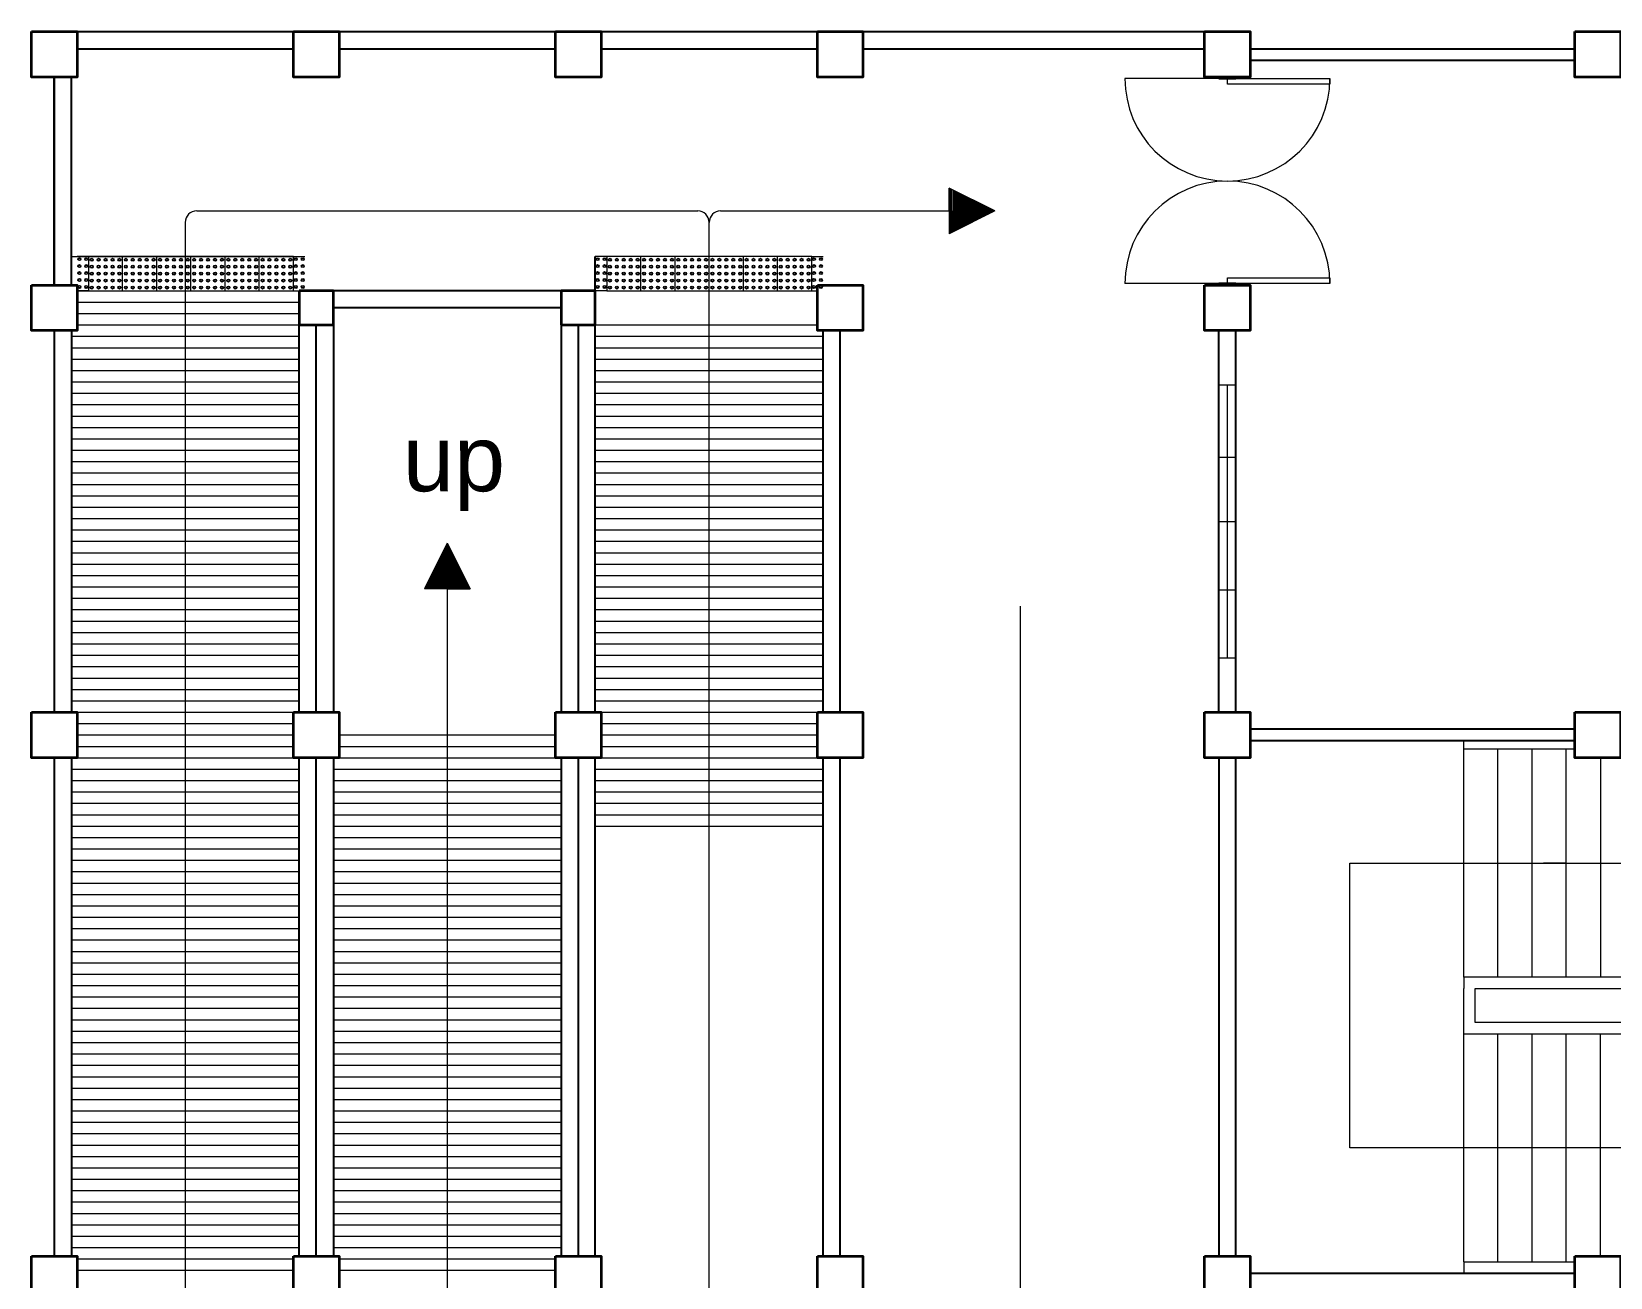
# Model space of a CAD drawing. Header units: millimetres. Extents: x 3 to 434, y 1 to 233.
# Drawn here: x 245.39 to 259.25, y 116.53 to 127.46 of the extents above; entities that cross this region are included whole.
import ezdxf

# ---------------------------------------------------------------- set-up
doc = ezdxf.new("R2010")
doc.units = ezdxf.units.MM
doc.header["$MEASUREMENT"] = 0
doc.styles.add('SWISSLT175', font='swissl.ttf', dxfattribs={"height": 0.175})

msp = doc.modelspace()

# ---------------------------------------------------------------- linework, layer by layer
at = {"color": 8, "lineweight": 25}
for p, q in [((245.786, 127.464), (250.386, 127.464)), ((250.386, 127.464), (255.686, 127.464)), ((245.786, 127.314), (247.686, 127.314)), ((248.086, 127.314), (249.986, 127.314)), ((250.386, 127.314), (252.286, 127.314)), ((252.686, 127.314), (255.686, 127.314)), ((256.086, 127.314), (258.936, 127.314)), ((256.086, 127.214), (258.936, 127.214)), ((245.586, 127.064), (245.586, 125.239)), ((245.586, 125.239), (245.586, 127.064)), ((245.736, 125.239), (245.736, 127.064)), ((255.811, 127.064), (255.811, 127.052)), ((255.811, 127.052), (255.961, 127.052)), ((255.961, 127.064), (255.961, 127.052)), ((250.336, 121.489), (250.336, 125.489)), ((250.036, 125.189), (248.036, 125.189)), ((250.036, 125.189), (250.036, 121.489)), ((255.961, 125.252), (255.811, 125.252)), ((255.811, 125.239), (255.811, 125.252)), ((255.961, 125.239), (255.961, 125.252)), ((250.036, 125.039), (248.036, 125.039)), ((245.586, 124.839), (245.586, 121.489)), ((245.736, 124.839), (245.736, 121.489)), ((247.736, 121.489), (247.736, 124.889)), ((247.886, 121.489), (247.886, 124.889)), ((248.036, 124.889), (248.036, 121.489)), ((250.186, 124.889), (250.186, 121.489)), ((252.336, 121.489), (252.336, 124.839)), ((252.486, 121.489), (252.486, 124.839)), ((255.811, 121.489), (255.811, 124.839)), ((255.961, 121.489), (255.961, 124.839)), ((258.936, 121.339), (256.086, 121.339)), ((256.086, 121.239), (258.936, 121.239)), ((245.586, 121.089), (245.586, 116.714)), ((245.736, 121.089), (245.736, 116.714)), ((247.736, 116.714), (247.736, 121.089)), ((247.886, 116.714), (247.886, 121.089)), ((248.036, 121.089), (248.036, 116.714)), ((250.036, 121.089), (250.036, 116.714)), ((250.186, 121.089), (250.186, 116.714)), ((250.336, 116.714), (250.336, 121.089)), ((252.336, 116.714), (252.336, 121.089)), ((252.486, 116.714), (252.486, 121.089)), ((255.811, 121.089), (255.811, 116.714)), ((255.961, 119.164), (255.961, 121.089)), ((255.961, 119.064), (255.961, 119.164)), ((255.961, 118.764), (255.961, 119.064)), ((255.961, 118.664), (255.961, 118.764)), ((255.961, 116.714), (255.961, 118.664)), ((256.086, 116.564), (258.936, 116.564))]:
    msp.add_line(p, q, dxfattribs=at)
at = {"color": 8, "lineweight": 13}
for p, q in [((255.886, 127.052), (254.986, 127.052)), ((255.886, 127.052), (256.786, 127.052)), ((255.886, 127.002), (255.886, 127.052)), ((256.786, 127.002), (255.886, 127.002)), ((256.786, 127.052), (256.786, 127.002)), ((255.886, 125.252), (254.986, 125.252)), ((255.886, 125.302), (256.786, 125.302)), ((255.886, 125.252), (255.886, 125.302)), ((256.786, 125.252), (255.886, 125.252)), ((256.786, 125.302), (256.786, 125.252))]:
    msp.add_line(p, q, dxfattribs=at)
at = {"color": 8, "lineweight": 9}
for p, q in [((253.444, 125.889), (253.444, 126.089)), ((253.844, 125.889), (253.444, 126.089)), ((253.454, 125.889), (253.454, 126.084)), ((253.464, 125.889), (253.464, 126.079)), ((253.474, 126.074), (253.474, 125.889)), ((253.484, 126.069), (253.484, 125.889)), ((253.494, 126.064), (253.494, 125.889)), ((253.504, 126.059), (253.504, 125.889)), ((253.514, 126.054), (253.514, 125.889)), ((253.524, 126.049), (253.524, 125.889)), ((253.534, 126.044), (253.534, 125.889)), ((253.534, 126.044), (253.534, 125.889)), ((253.544, 126.039), (253.544, 125.889)), ((253.554, 126.034), (253.554, 125.889)), ((253.564, 126.029), (253.564, 125.889)), ((253.574, 126.024), (253.574, 125.889)), ((253.584, 126.019), (253.584, 125.889)), ((253.594, 126.014), (253.594, 125.889)), ((246.836, 125.889), (251.236, 125.889)), ((251.436, 125.889), (253.444, 125.889)), ((253.444, 125.889), (253.444, 125.689)), ((253.844, 125.889), (253.444, 125.689)), ((253.454, 125.889), (253.454, 125.694)), ((253.464, 125.889), (253.464, 125.699)), ((253.474, 125.889), (253.474, 125.704)), ((253.484, 125.889), (253.484, 125.709)), ((253.494, 125.889), (253.494, 125.714)), ((253.504, 125.889), (253.504, 125.719)), ((253.514, 125.889), (253.514, 125.724)), ((253.524, 125.889), (253.524, 125.729)), ((253.534, 125.889), (253.534, 125.734)), ((253.534, 125.889), (253.534, 125.734)), ((253.544, 125.889), (253.544, 125.739)), ((253.554, 125.889), (253.554, 125.744)), ((253.564, 125.889), (253.564, 125.749)), ((253.574, 125.889), (253.574, 125.754)), ((253.584, 125.889), (253.584, 125.759)), ((253.594, 125.889), (253.594, 125.764)), ((253.604, 126.009), (253.604, 125.889)), ((253.604, 125.889), (253.604, 125.769)), ((253.614, 126.004), (253.614, 125.889)), ((253.614, 125.889), (253.614, 125.774)), ((253.624, 125.999), (253.624, 125.889)), ((253.624, 125.889), (253.624, 125.779)), ((253.634, 125.994), (253.634, 125.889)), ((253.634, 125.889), (253.634, 125.784)), ((253.644, 125.989), (253.644, 125.889)), ((253.644, 125.889), (253.644, 125.789)), ((253.654, 125.984), (253.654, 125.889)), ((253.654, 125.889), (253.654, 125.794)), ((253.664, 125.979), (253.664, 125.889)), ((253.664, 125.889), (253.664, 125.799)), ((253.674, 125.974), (253.674, 125.889)), ((253.674, 125.889), (253.674, 125.804)), ((253.684, 125.969), (253.684, 125.889)), ((253.684, 125.889), (253.684, 125.809)), ((253.694, 125.964), (253.694, 125.889)), ((253.694, 125.889), (253.694, 125.814)), ((253.704, 125.959), (253.704, 125.889)), ((253.704, 125.889), (253.704, 125.819)), ((253.714, 125.954), (253.714, 125.889)), ((253.714, 125.889), (253.714, 125.824)), ((253.724, 125.949), (253.724, 125.889)), ((253.724, 125.889), (253.724, 125.829)), ((253.734, 125.944), (253.734, 125.889)), ((253.734, 125.889), (253.734, 125.834)), ((253.744, 125.939), (253.744, 125.889)), ((253.744, 125.889), (253.744, 125.839)), ((253.754, 125.934), (253.754, 125.889)), ((253.754, 125.889), (253.754, 125.844)), ((253.764, 125.929), (253.764, 125.889)), ((253.764, 125.889), (253.764, 125.849)), ((253.774, 125.924), (253.774, 125.889)), ((253.774, 125.889), (253.774, 125.854)), ((253.784, 125.919), (253.784, 125.889)), ((253.784, 125.889), (253.784, 125.859)), ((253.794, 125.914), (253.794, 125.889)), ((253.794, 125.889), (253.794, 125.864)), ((253.804, 125.909), (253.804, 125.889)), ((253.804, 125.889), (253.804, 125.869)), ((253.814, 125.904), (253.814, 125.889)), ((253.814, 125.889), (253.814, 125.874)), ((253.824, 125.899), (253.824, 125.889)), ((253.824, 125.889), (253.824, 125.879)), ((253.834, 125.894), (253.834, 125.889)), ((253.834, 125.889), (253.834, 125.884)), ((246.736, 125.789), (246.736, 112.589)), ((251.336, 112.889), (251.336, 125.789)), ((245.736, 125.489), (247.736, 125.489)), ((245.886, 125.489), (245.786, 125.489)), ((246.186, 125.489), (245.886, 125.489)), ((245.886, 125.489), (245.886, 125.189)), ((246.186, 125.189), (246.186, 125.489)), ((246.486, 125.489), (246.186, 125.489)), ((246.486, 125.189), (246.486, 125.489)), ((246.786, 125.489), (246.486, 125.489)), ((246.786, 125.189), (246.786, 125.489)), ((247.086, 125.489), (246.786, 125.489)), ((247.086, 125.189), (247.086, 125.489)), ((247.386, 125.489), (247.086, 125.489)), ((247.386, 125.189), (247.386, 125.489)), ((247.686, 125.489), (247.386, 125.489)), ((247.686, 125.189), (247.686, 125.489)), ((247.686, 125.489), (247.786, 125.489)), ((250.436, 125.489), (250.336, 125.489)), ((250.736, 125.489), (250.436, 125.489)), ((250.436, 125.489), (250.436, 125.189)), ((250.736, 125.189), (250.736, 125.489)), ((251.036, 125.489), (250.736, 125.489)), ((251.036, 125.189), (251.036, 125.489)), ((251.336, 125.489), (251.036, 125.489)), ((251.336, 125.189), (251.336, 125.489)), ((251.636, 125.489), (251.336, 125.489)), ((251.636, 125.189), (251.636, 125.489)), ((251.936, 125.489), (251.636, 125.489)), ((251.936, 125.189), (251.936, 125.489)), ((252.236, 125.489), (251.936, 125.489)), ((252.236, 125.189), (252.236, 125.489)), ((252.236, 125.489), (252.336, 125.489)), ((245.886, 125.189), (245.786, 125.189)), ((245.786, 125.189), (247.686, 125.189)), ((245.886, 125.189), (246.186, 125.189)), ((246.186, 125.189), (246.486, 125.189)), ((246.486, 125.189), (246.786, 125.189)), ((246.786, 125.189), (247.086, 125.189)), ((247.086, 125.189), (247.386, 125.189)), ((247.386, 125.189), (247.686, 125.189)), ((247.686, 125.189), (247.736, 125.189)), ((250.436, 125.189), (250.336, 125.189)), ((250.436, 125.189), (250.736, 125.189)), ((250.736, 125.189), (251.036, 125.189)), ((251.036, 125.189), (251.336, 125.189)), ((251.336, 125.189), (251.636, 125.189)), ((251.636, 125.189), (251.936, 125.189)), ((251.936, 125.189), (252.236, 125.189)), ((252.236, 125.189), (252.286, 125.189)), ((245.786, 125.089), (247.736, 125.089)), ((245.786, 124.989), (247.736, 124.989)), ((245.736, 124.789), (247.736, 124.789)), ((245.786, 124.889), (247.736, 124.889)), ((250.336, 124.889), (252.286, 124.889)), ((250.336, 124.789), (252.336, 124.789)), ((245.736, 124.689), (247.736, 124.689)), ((250.336, 124.689), (252.336, 124.689)), ((245.736, 124.589), (247.736, 124.589)), ((245.736, 124.489), (247.736, 124.489)), ((250.336, 124.589), (252.336, 124.589)), ((250.336, 124.489), (252.336, 124.489)), ((245.736, 124.389), (247.736, 124.389)), ((250.336, 124.389), (252.336, 124.389)), ((255.811, 124.364), (255.961, 124.364)), ((255.811, 123.164), (255.811, 124.364)), ((255.886, 121.964), (255.886, 124.364)), ((255.961, 124.364), (255.961, 121.964)), ((245.736, 124.289), (247.736, 124.289)), ((250.336, 124.289), (252.336, 124.289)), ((245.736, 124.189), (247.736, 124.189)), ((245.736, 124.089), (247.736, 124.089)), ((250.336, 124.189), (252.336, 124.189)), ((250.336, 124.089), (252.336, 124.089)), ((245.736, 123.989), (247.736, 123.989)), ((250.336, 123.989), (252.336, 123.989)), ((245.736, 123.889), (247.736, 123.889)), ((250.336, 123.889), (252.336, 123.889)), ((245.736, 123.789), (247.736, 123.789)), ((245.736, 123.689), (247.736, 123.689)), ((250.336, 123.789), (252.336, 123.789)), ((250.336, 123.689), (252.336, 123.689)), ((255.811, 123.727), (255.961, 123.727)), ((245.736, 123.589), (247.736, 123.589)), ((250.336, 123.589), (252.336, 123.589)), ((245.736, 123.489), (247.736, 123.489)), ((245.736, 123.389), (247.736, 123.389)), ((250.336, 123.489), (252.336, 123.489)), ((250.336, 123.389), (252.336, 123.389)), ((245.736, 123.289), (247.736, 123.289)), ((250.336, 123.289), (252.336, 123.289)), ((245.736, 123.189), (247.736, 123.189)), ((250.336, 123.189), (252.336, 123.189)), ((255.811, 123.164), (255.811, 121.964)), ((255.811, 123.164), (255.961, 123.164)), ((245.736, 123.089), (247.736, 123.089)), ((245.736, 122.989), (247.736, 122.989)), ((249.036, 122.973), (248.836, 122.573)), ((249.031, 122.963), (249.036, 122.963)), ((249.036, 122.973), (249.036, 111.989)), ((249.036, 122.973), (249.236, 122.573)), ((249.036, 122.963), (249.041, 122.963)), ((250.336, 123.089), (252.336, 123.089)), ((250.336, 122.989), (252.336, 122.989)), ((245.736, 122.889), (247.736, 122.889)), ((248.961, 122.823), (249.036, 122.823)), ((248.966, 122.833), (249.036, 122.833)), ((248.971, 122.843), (249.036, 122.843)), ((248.976, 122.853), (249.036, 122.853)), ((248.981, 122.863), (249.036, 122.863)), ((248.986, 122.873), (249.036, 122.873)), ((248.991, 122.883), (249.036, 122.883)), ((248.996, 122.893), (249.036, 122.893)), ((249.001, 122.903), (249.036, 122.903)), ((249.006, 122.913), (249.036, 122.913)), ((249.011, 122.923), (249.036, 122.923)), ((249.016, 122.933), (249.036, 122.933)), ((249.021, 122.943), (249.036, 122.943)), ((249.026, 122.953), (249.036, 122.953)), ((249.036, 122.953), (249.046, 122.953)), ((249.036, 122.943), (249.051, 122.943)), ((249.036, 122.933), (249.056, 122.933)), ((249.036, 122.923), (249.061, 122.923)), ((249.036, 122.913), (249.066, 122.913)), ((249.036, 122.903), (249.071, 122.903)), ((249.036, 122.893), (249.076, 122.893)), ((249.036, 122.883), (249.081, 122.883)), ((249.036, 122.873), (249.086, 122.873)), ((249.036, 122.863), (249.091, 122.863)), ((249.036, 122.853), (249.096, 122.853)), ((249.036, 122.843), (249.101, 122.843)), ((249.036, 122.833), (249.106, 122.833)), ((249.036, 122.823), (249.111, 122.823)), ((250.336, 122.889), (252.336, 122.889)), ((245.736, 122.789), (247.736, 122.789)), ((245.736, 122.689), (247.736, 122.689)), ((248.891, 122.683), (249.036, 122.683)), ((248.896, 122.693), (249.036, 122.693)), ((248.901, 122.703), (249.036, 122.703)), ((248.906, 122.713), (249.036, 122.713)), ((248.911, 122.723), (249.036, 122.723)), ((248.916, 122.733), (249.036, 122.733)), ((248.921, 122.743), (249.036, 122.743)), ((248.926, 122.753), (249.036, 122.753)), ((248.931, 122.763), (249.036, 122.763)), ((248.936, 122.773), (249.036, 122.773)), ((248.941, 122.783), (249.036, 122.783)), ((248.946, 122.793), (249.036, 122.793)), ((248.951, 122.803), (249.036, 122.803)), ((248.956, 122.813), (249.036, 122.813)), ((249.036, 122.813), (249.116, 122.813)), ((249.036, 122.803), (249.121, 122.803)), ((249.036, 122.793), (249.126, 122.793)), ((249.036, 122.783), (249.131, 122.783)), ((249.036, 122.773), (249.136, 122.773)), ((249.036, 122.763), (249.141, 122.763)), ((249.036, 122.753), (249.146, 122.753)), ((249.036, 122.743), (249.151, 122.743)), ((249.036, 122.733), (249.156, 122.733)), ((249.036, 122.723), (249.161, 122.723)), ((249.036, 122.713), (249.166, 122.713)), ((249.036, 122.703), (249.171, 122.703)), ((249.036, 122.693), (249.176, 122.693)), ((249.036, 122.683), (249.181, 122.683)), ((250.336, 122.789), (252.336, 122.789)), ((250.336, 122.689), (252.336, 122.689)), ((245.736, 122.589), (247.736, 122.589)), ((249.036, 122.573), (248.836, 122.573)), ((249.036, 122.583), (248.841, 122.583)), ((249.036, 122.593), (248.846, 122.593)), ((248.851, 122.603), (249.036, 122.603)), ((248.856, 122.613), (249.036, 122.613)), ((248.861, 122.623), (249.036, 122.623)), ((248.866, 122.633), (249.036, 122.633)), ((248.871, 122.643), (249.036, 122.643)), ((248.876, 122.653), (249.036, 122.653)), ((248.881, 122.663), (249.036, 122.663)), ((248.881, 122.663), (249.036, 122.663)), ((248.886, 122.673), (249.036, 122.673)), ((249.036, 122.673), (249.186, 122.673)), ((249.036, 122.663), (249.191, 122.663)), ((249.036, 122.663), (249.191, 122.663)), ((249.036, 122.653), (249.196, 122.653)), ((249.036, 122.643), (249.201, 122.643)), ((249.036, 122.633), (249.206, 122.633)), ((249.036, 122.623), (249.211, 122.623)), ((249.036, 122.613), (249.216, 122.613)), ((249.036, 122.603), (249.221, 122.603)), ((249.036, 122.593), (249.226, 122.593)), ((249.036, 122.583), (249.231, 122.583)), ((249.036, 122.573), (249.236, 122.573)), ((250.336, 122.589), (252.336, 122.589)), ((255.811, 122.564), (255.961, 122.564)), ((245.736, 122.489), (247.736, 122.489)), ((250.336, 122.489), (252.336, 122.489)), ((254.066, 122.421), (254.066, 115.103)), ((245.736, 122.389), (247.736, 122.389)), ((245.736, 122.289), (247.736, 122.289)), ((250.336, 122.389), (252.336, 122.389)), ((250.336, 122.289), (252.336, 122.289)), ((245.736, 122.189), (247.736, 122.189)), ((250.336, 122.189), (252.336, 122.189)), ((245.736, 122.089), (247.736, 122.089)), ((250.336, 122.089), (252.336, 122.089)), ((245.736, 121.989), (247.736, 121.989)), ((245.736, 121.889), (247.736, 121.889)), ((250.336, 121.989), (252.336, 121.989)), ((250.336, 121.889), (252.336, 121.889)), ((255.961, 121.964), (255.811, 121.964)), ((245.736, 121.789), (247.736, 121.789)), ((250.336, 121.789), (252.336, 121.789)), ((245.736, 121.689), (247.736, 121.689)), ((245.736, 121.589), (247.736, 121.589)), ((250.336, 121.689), (252.336, 121.689)), ((250.336, 121.589), (252.336, 121.589)), ((245.736, 121.489), (247.736, 121.489)), ((250.336, 121.489), (252.336, 121.489)), ((245.786, 121.389), (247.686, 121.389)), ((250.386, 121.389), (252.286, 121.389)), ((245.786, 121.289), (247.686, 121.289)), ((245.786, 121.189), (247.686, 121.189)), ((248.086, 121.289), (249.986, 121.289)), ((248.086, 121.189), (249.986, 121.189)), ((250.386, 121.289), (252.286, 121.289)), ((250.386, 121.189), (252.286, 121.189)), ((257.961, 121.164), (257.961, 121.239)), ((257.961, 119.164), (257.961, 121.164)), ((258.936, 121.164), (257.961, 121.164)), ((258.261, 119.164), (258.261, 121.164)), ((258.561, 119.164), (258.561, 121.164)), ((258.861, 119.164), (258.861, 121.164)), ((245.736, 121.089), (247.736, 121.089)), ((248.036, 121.089), (250.036, 121.089)), ((250.336, 121.089), (252.336, 121.089)), ((259.161, 121.089), (259.161, 119.164)), ((245.736, 120.989), (247.736, 120.989)), ((245.736, 120.889), (247.736, 120.889)), ((248.036, 120.989), (250.036, 120.989)), ((248.036, 120.889), (250.036, 120.889)), ((250.336, 120.989), (252.336, 120.989)), ((250.336, 120.889), (252.336, 120.889)), ((245.736, 120.789), (247.736, 120.789)), ((248.036, 120.789), (250.036, 120.789)), ((250.336, 120.789), (252.336, 120.789)), ((245.736, 120.689), (247.736, 120.689)), ((248.036, 120.689), (250.036, 120.689)), ((250.336, 120.689), (252.336, 120.689)), ((245.736, 120.589), (247.736, 120.589)), ((245.736, 120.489), (247.736, 120.489)), ((248.036, 120.589), (250.036, 120.589)), ((248.036, 120.489), (250.036, 120.489)), ((250.336, 120.589), (252.336, 120.589)), ((250.336, 120.489), (252.336, 120.489)), ((245.736, 120.389), (247.736, 120.389)), ((248.036, 120.389), (250.036, 120.389)), ((245.736, 120.289), (247.736, 120.289)), ((245.736, 120.189), (247.736, 120.189)), ((248.036, 120.289), (250.036, 120.289)), ((248.036, 120.189), (250.036, 120.189)), ((245.736, 120.089), (247.736, 120.089)), ((248.036, 120.089), (250.036, 120.089)), ((256.961, 117.664), (256.961, 120.164)), ((256.961, 120.164), (259.461, 120.164)), ((258.861, 120.164), (258.661, 120.164)), ((258.861, 120.164), (259.061, 120.164)), ((245.736, 119.989), (247.736, 119.989)), ((248.036, 119.989), (250.036, 119.989)), ((245.736, 119.889), (247.736, 119.889)), ((245.736, 119.789), (247.736, 119.789)), ((248.036, 119.889), (250.036, 119.889)), ((248.036, 119.789), (250.036, 119.789)), ((245.736, 119.689), (247.736, 119.689)), ((248.036, 119.689), (250.036, 119.689)), ((245.736, 119.589), (247.736, 119.589)), ((248.036, 119.589), (250.036, 119.589)), ((245.736, 119.489), (247.736, 119.489)), ((245.736, 119.389), (247.736, 119.389)), ((248.036, 119.489), (250.036, 119.489)), ((248.036, 119.389), (250.036, 119.389)), ((245.736, 119.289), (247.736, 119.289)), ((248.036, 119.289), (250.036, 119.289)), ((245.736, 119.189), (247.736, 119.189)), ((245.736, 119.089), (247.736, 119.089)), ((248.036, 119.189), (250.036, 119.189)), ((248.036, 119.089), (250.036, 119.089)), ((260.061, 119.164), (257.961, 119.164)), ((257.961, 119.164), (257.961, 119.064)), ((245.736, 118.989), (247.736, 118.989)), ((247.736, 119.039), (247.736, 118.739)), ((248.036, 118.739), (248.036, 119.039)), ((248.036, 118.989), (250.036, 118.989)), ((250.036, 119.039), (250.036, 118.739)), ((250.336, 118.739), (250.336, 119.039)), ((252.336, 119.039), (252.336, 118.739)), ((257.961, 118.764), (257.961, 119.064)), ((258.061, 118.764), (258.061, 119.064)), ((258.061, 119.064), (259.911, 119.064)), ((245.736, 118.889), (247.736, 118.889)), ((248.036, 118.889), (250.036, 118.889)), ((245.736, 118.789), (247.736, 118.789)), ((245.736, 118.689), (247.736, 118.689)), ((248.036, 118.789), (250.036, 118.789)), ((248.036, 118.689), (250.036, 118.689)), ((257.961, 116.664), (257.961, 118.764)), ((257.961, 118.664), (259.961, 118.664)), ((259.911, 118.764), (258.061, 118.764)), ((258.261, 116.664), (258.261, 118.664)), ((258.561, 116.664), (258.561, 118.664)), ((258.861, 116.664), (258.861, 118.664)), ((259.161, 116.714), (259.161, 118.664)), ((245.736, 118.589), (247.736, 118.589)), ((248.036, 118.589), (250.036, 118.589)), ((245.736, 118.489), (247.736, 118.489)), ((245.736, 118.389), (247.736, 118.389)), ((248.036, 118.489), (250.036, 118.489)), ((248.036, 118.389), (250.036, 118.389)), ((245.736, 118.289), (247.736, 118.289)), ((248.036, 118.289), (250.036, 118.289)), ((245.736, 118.189), (247.736, 118.189)), ((248.036, 118.189), (250.036, 118.189)), ((245.736, 118.089), (247.736, 118.089)), ((245.736, 117.989), (247.736, 117.989)), ((248.036, 118.089), (250.036, 118.089)), ((248.036, 117.989), (250.036, 117.989)), ((245.736, 117.889), (247.736, 117.889)), ((248.036, 117.889), (250.036, 117.889)), ((245.736, 117.789), (247.736, 117.789)), ((248.036, 117.789), (250.036, 117.789)), ((245.736, 117.689), (247.736, 117.689)), ((245.736, 117.589), (247.736, 117.589)), ((248.036, 117.689), (250.036, 117.689)), ((248.036, 117.589), (250.036, 117.589)), ((257.961, 117.664), (256.961, 117.664)), ((259.761, 117.664), (257.961, 117.664)), ((245.736, 117.489), (247.736, 117.489)), ((248.036, 117.489), (250.036, 117.489)), ((245.736, 117.389), (247.736, 117.389)), ((245.736, 117.289), (247.736, 117.289)), ((248.036, 117.389), (250.036, 117.389)), ((248.036, 117.289), (250.036, 117.289)), ((245.736, 117.189), (247.736, 117.189)), ((248.036, 117.189), (250.036, 117.189)), ((245.736, 117.089), (247.736, 117.089)), ((248.036, 117.089), (250.036, 117.089)), ((245.736, 116.989), (247.736, 116.989)), ((245.736, 116.889), (247.736, 116.889)), ((248.036, 116.989), (250.036, 116.989)), ((248.036, 116.889), (250.036, 116.889)), ((245.736, 116.789), (247.736, 116.789)), ((248.036, 116.789), (250.036, 116.789)), ((245.786, 116.689), (247.686, 116.689)), ((245.786, 116.589), (247.686, 116.589)), ((248.086, 116.689), (249.986, 116.689)), ((248.086, 116.589), (249.986, 116.589)), ((257.961, 116.664), (257.961, 116.564)), ((257.961, 116.664), (258.936, 116.664))]:
    msp.add_line(p, q, dxfattribs=at)
at = {"color": 8, "lineweight": 35}
for p, q in [((248.036, 125.189), (247.736, 125.189)), ((247.736, 125.189), (247.736, 124.889)), ((248.036, 124.889), (248.036, 125.189)), ((250.336, 125.189), (250.036, 125.189)), ((250.036, 125.189), (250.036, 124.889)), ((250.336, 124.889), (250.336, 125.189)), ((247.736, 124.889), (248.036, 124.889)), ((247.736, 124.889), (248.036, 124.889)), ((250.036, 124.889), (250.336, 124.889))]:
    msp.add_line(p, q, dxfattribs=at)
for points in [[(245.386, 127.464), (245.786, 127.464), (245.786, 127.064), (245.386, 127.064)], [(247.686, 127.464), (248.086, 127.464), (248.086, 127.064), (247.686, 127.064)], [(249.986, 127.464), (250.386, 127.464), (250.386, 127.064), (249.986, 127.064)], [(252.286, 127.464), (252.686, 127.464), (252.686, 127.064), (252.286, 127.064)], [(255.686, 127.464), (256.086, 127.464), (256.086, 127.064), (255.686, 127.064)], [(258.936, 127.464), (259.336, 127.464), (259.336, 127.064), (258.936, 127.064)], [(245.386, 125.239), (245.786, 125.239), (245.786, 124.839), (245.386, 124.839)], [(252.286, 125.239), (252.686, 125.239), (252.686, 124.839), (252.286, 124.839)], [(255.686, 125.239), (256.086, 125.239), (256.086, 124.839), (255.686, 124.839)], [(245.386, 121.489), (245.786, 121.489), (245.786, 121.089), (245.386, 121.089)], [(247.686, 121.489), (248.086, 121.489), (248.086, 121.089), (247.686, 121.089)], [(249.986, 121.489), (250.386, 121.489), (250.386, 121.089), (249.986, 121.089)], [(252.286, 121.489), (252.686, 121.489), (252.686, 121.089), (252.286, 121.089)], [(255.686, 121.489), (256.086, 121.489), (256.086, 121.089), (255.686, 121.089)], [(258.936, 121.489), (259.336, 121.489), (259.336, 121.089), (258.936, 121.089)], [(245.386, 116.714), (245.786, 116.714), (245.786, 116.314), (245.386, 116.314)], [(247.686, 116.714), (248.086, 116.714), (248.086, 116.314), (247.686, 116.314)], [(249.986, 116.714), (250.386, 116.714), (250.386, 116.314), (249.986, 116.314)], [(252.286, 116.714), (252.686, 116.714), (252.686, 116.314), (252.286, 116.314)], [(255.686, 116.714), (256.086, 116.714), (256.086, 116.314), (255.686, 116.314)], [(258.936, 116.714), (259.336, 116.714), (259.336, 116.314), (258.936, 116.314)]]:
    msp.add_lwpolyline(points, close=True, dxfattribs=at)
at = {"color": 8, "lineweight": 9}
for points in [[(255.811, 121.964), (255.811, 124.364), (255.961, 124.364), (255.961, 121.964)], [(255.811, 124.364), (255.961, 124.364), (255.961, 121.964), (255.811, 121.964)]]:
    msp.add_lwpolyline(points, close=True, dxfattribs=at)
for centre, radius in [((245.806, 125.466), 0.013), ((245.806, 125.466), 0.009), ((245.867, 125.466), 0.013), ((245.867, 125.466), 0.009), ((245.914, 125.461), 0.013), ((245.914, 125.461), 0.009), ((245.975, 125.461), 0.013), ((245.975, 125.461), 0.009), ((246.036, 125.461), 0.013), ((246.036, 125.461), 0.009), ((246.097, 125.461), 0.013), ((246.097, 125.461), 0.009), ((246.158, 125.461), 0.013), ((246.158, 125.461), 0.009), ((246.214, 125.461), 0.013), ((246.214, 125.461), 0.009), ((246.275, 125.461), 0.013), ((246.275, 125.461), 0.009), ((246.336, 125.461), 0.013), ((246.336, 125.461), 0.009), ((246.397, 125.461), 0.013), ((246.397, 125.461), 0.009), ((246.458, 125.461), 0.013), ((246.458, 125.461), 0.009), ((246.514, 125.461), 0.013), ((246.514, 125.461), 0.009), ((246.575, 125.461), 0.013), ((246.575, 125.461), 0.009), ((246.636, 125.461), 0.013), ((246.636, 125.461), 0.009), ((246.697, 125.461), 0.013), ((246.697, 125.461), 0.009), ((246.758, 125.461), 0.013), ((246.758, 125.461), 0.009), ((246.814, 125.461), 0.013), ((246.814, 125.461), 0.009), ((246.875, 125.461), 0.013), ((246.875, 125.461), 0.009), ((246.936, 125.461), 0.013), ((246.936, 125.461), 0.009), ((246.997, 125.461), 0.013), ((246.997, 125.461), 0.009), ((247.058, 125.461), 0.013), ((247.058, 125.461), 0.009), ((247.114, 125.461), 0.013), ((247.114, 125.461), 0.009), ((247.175, 125.461), 0.013), ((247.175, 125.461), 0.009), ((247.236, 125.461), 0.013), ((247.236, 125.461), 0.009), ((247.297, 125.461), 0.013), ((247.297, 125.461), 0.009), ((247.358, 125.461), 0.013), ((247.358, 125.461), 0.009), ((247.414, 125.461), 0.013), ((247.414, 125.461), 0.009), ((247.475, 125.461), 0.013), ((247.475, 125.461), 0.009), ((247.536, 125.461), 0.013), ((247.536, 125.461), 0.009), ((247.597, 125.461), 0.013), ((247.597, 125.461), 0.009), ((247.658, 125.461), 0.013), ((247.658, 125.461), 0.009), ((247.706, 125.466), 0.013), ((247.706, 125.466), 0.009), ((247.767, 125.466), 0.013), ((247.767, 125.466), 0.009), ((250.356, 125.466), 0.013), ((250.356, 125.466), 0.009), ((250.417, 125.466), 0.013), ((250.417, 125.466), 0.009), ((250.464, 125.461), 0.013), ((250.464, 125.461), 0.009), ((250.525, 125.461), 0.013), ((250.525, 125.461), 0.009), ((250.586, 125.461), 0.013), ((250.586, 125.461), 0.009), ((250.647, 125.461), 0.013), ((250.647, 125.461), 0.009), ((250.708, 125.461), 0.013), ((250.708, 125.461), 0.009), ((250.764, 125.461), 0.013), ((250.764, 125.461), 0.009), ((250.825, 125.461), 0.013), ((250.825, 125.461), 0.009), ((250.886, 125.461), 0.013), ((250.886, 125.461), 0.009), ((250.947, 125.461), 0.013), ((250.947, 125.461), 0.009), ((251.008, 125.461), 0.013), ((251.008, 125.461), 0.009), ((251.064, 125.461), 0.013), ((251.064, 125.461), 0.009), ((251.125, 125.461), 0.013), ((251.125, 125.461), 0.009), ((251.186, 125.461), 0.013), ((251.186, 125.461), 0.009), ((251.247, 125.461), 0.013), ((251.247, 125.461), 0.009), ((251.308, 125.461), 0.013), ((251.308, 125.461), 0.009), ((251.364, 125.461), 0.013), ((251.364, 125.461), 0.009), ((251.425, 125.461), 0.013), ((251.425, 125.461), 0.009), ((251.486, 125.461), 0.013), ((251.486, 125.461), 0.009), ((251.547, 125.461), 0.013), ((251.547, 125.461), 0.009), ((251.608, 125.461), 0.013), ((251.608, 125.461), 0.009), ((251.664, 125.461), 0.013), ((251.664, 125.461), 0.009), ((251.725, 125.461), 0.013), ((251.725, 125.461), 0.009), ((251.786, 125.461), 0.013), ((251.786, 125.461), 0.009), ((251.847, 125.461), 0.013), ((251.847, 125.461), 0.009), ((251.908, 125.461), 0.013), ((251.908, 125.461), 0.009), ((251.964, 125.461), 0.013), ((251.964, 125.461), 0.009), ((252.025, 125.461), 0.013), ((252.025, 125.461), 0.009), ((252.086, 125.461), 0.013), ((252.086, 125.461), 0.009), ((252.147, 125.461), 0.013), ((252.147, 125.461), 0.009), ((252.208, 125.461), 0.013), ((252.208, 125.461), 0.009), ((252.256, 125.466), 0.013), ((252.256, 125.466), 0.009), ((252.317, 125.466), 0.013), ((252.317, 125.466), 0.009), ((245.806, 125.405), 0.013), ((245.806, 125.344), 0.013), ((245.806, 125.405), 0.009), ((245.806, 125.344), 0.009), ((245.867, 125.405), 0.013), ((245.867, 125.344), 0.013), ((245.867, 125.405), 0.009), ((245.867, 125.344), 0.009), ((245.914, 125.4), 0.013), ((245.914, 125.339), 0.013), ((245.914, 125.4), 0.009), ((245.914, 125.339), 0.009), ((245.975, 125.4), 0.013), ((245.975, 125.339), 0.013), ((245.975, 125.4), 0.009), ((245.975, 125.339), 0.009), ((246.036, 125.4), 0.013), ((246.036, 125.339), 0.013), ((246.036, 125.4), 0.009), ((246.036, 125.339), 0.009), ((246.097, 125.4), 0.013), ((246.097, 125.339), 0.013), ((246.097, 125.4), 0.009), ((246.097, 125.339), 0.009), ((246.158, 125.4), 0.013), ((246.158, 125.339), 0.013), ((246.158, 125.4), 0.009), ((246.158, 125.339), 0.009), ((246.214, 125.4), 0.013), ((246.214, 125.339), 0.013), ((246.214, 125.4), 0.009), ((246.214, 125.339), 0.009), ((246.275, 125.4), 0.013), ((246.275, 125.339), 0.013), ((246.275, 125.4), 0.009), ((246.275, 125.339), 0.009), ((246.336, 125.4), 0.013), ((246.336, 125.339), 0.013), ((246.336, 125.4), 0.009), ((246.336, 125.339), 0.009), ((246.397, 125.4), 0.013), ((246.397, 125.339), 0.013), ((246.397, 125.4), 0.009), ((246.397, 125.339), 0.009), ((246.458, 125.4), 0.013), ((246.458, 125.339), 0.013), ((246.458, 125.4), 0.009), ((246.458, 125.339), 0.009), ((246.514, 125.4), 0.013), ((246.514, 125.339), 0.013), ((246.514, 125.4), 0.009), ((246.514, 125.339), 0.009), ((246.575, 125.4), 0.013), ((246.575, 125.339), 0.013), ((246.575, 125.4), 0.009), ((246.575, 125.339), 0.009), ((246.636, 125.4), 0.013), ((246.636, 125.339), 0.013), ((246.636, 125.4), 0.009), ((246.636, 125.339), 0.009), ((246.697, 125.4), 0.013), ((246.697, 125.339), 0.013), ((246.697, 125.4), 0.009), ((246.697, 125.339), 0.009), ((246.758, 125.4), 0.013), ((246.758, 125.339), 0.013), ((246.758, 125.4), 0.009), ((246.758, 125.339), 0.009), ((246.814, 125.4), 0.013), ((246.814, 125.339), 0.013), ((246.814, 125.4), 0.009), ((246.814, 125.339), 0.009), ((246.875, 125.4), 0.013), ((246.875, 125.339), 0.013), ((246.875, 125.4), 0.009), ((246.875, 125.339), 0.009), ((246.936, 125.4), 0.013), ((246.936, 125.339), 0.013), ((246.936, 125.4), 0.009), ((246.936, 125.339), 0.009), ((246.997, 125.4), 0.013), ((246.997, 125.339), 0.013), ((246.997, 125.4), 0.009), ((246.997, 125.339), 0.009), ((247.058, 125.4), 0.013), ((247.058, 125.339), 0.013), ((247.058, 125.4), 0.009), ((247.058, 125.339), 0.009), ((247.114, 125.4), 0.013), ((247.114, 125.339), 0.013), ((247.114, 125.4), 0.009), ((247.114, 125.339), 0.009), ((247.175, 125.4), 0.013), ((247.175, 125.339), 0.013), ((247.175, 125.4), 0.009), ((247.175, 125.339), 0.009), ((247.236, 125.4), 0.013), ((247.236, 125.339), 0.013), ((247.236, 125.4), 0.009), ((247.236, 125.339), 0.009), ((247.297, 125.4), 0.013), ((247.297, 125.339), 0.013), ((247.297, 125.4), 0.009), ((247.297, 125.339), 0.009), ((247.358, 125.4), 0.013), ((247.358, 125.339), 0.013), ((247.358, 125.4), 0.009), ((247.358, 125.339), 0.009), ((247.414, 125.4), 0.013), ((247.414, 125.339), 0.013), ((247.414, 125.4), 0.009), ((247.414, 125.339), 0.009), ((247.475, 125.4), 0.013), ((247.475, 125.339), 0.013), ((247.475, 125.4), 0.009), ((247.475, 125.339), 0.009), ((247.536, 125.4), 0.013), ((247.536, 125.339), 0.013), ((247.536, 125.4), 0.009), ((247.536, 125.339), 0.009), ((247.597, 125.4), 0.013), ((247.597, 125.339), 0.013), ((247.597, 125.4), 0.009), ((247.597, 125.339), 0.009), ((247.658, 125.4), 0.013), ((247.658, 125.339), 0.013), ((247.658, 125.4), 0.009), ((247.658, 125.339), 0.009), ((247.706, 125.405), 0.013), ((247.706, 125.344), 0.013), ((247.706, 125.405), 0.009), ((247.706, 125.344), 0.009), ((247.767, 125.405), 0.013), ((247.767, 125.344), 0.013), ((247.767, 125.405), 0.009), ((247.767, 125.344), 0.009), ((250.356, 125.405), 0.013), ((250.356, 125.344), 0.013), ((250.356, 125.405), 0.009), ((250.356, 125.344), 0.009), ((250.417, 125.405), 0.013), ((250.417, 125.344), 0.013), ((250.417, 125.405), 0.009), ((250.417, 125.344), 0.009), ((250.464, 125.4), 0.013), ((250.464, 125.339), 0.013), ((250.464, 125.4), 0.009), ((250.464, 125.339), 0.009), ((250.525, 125.4), 0.013), ((250.525, 125.339), 0.013), ((250.525, 125.4), 0.009), ((250.525, 125.339), 0.009), ((250.586, 125.4), 0.013), ((250.586, 125.339), 0.013), ((250.586, 125.4), 0.009), ((250.586, 125.339), 0.009), ((250.647, 125.4), 0.013), ((250.647, 125.339), 0.013), ((250.647, 125.4), 0.009), ((250.647, 125.339), 0.009), ((250.708, 125.4), 0.013), ((250.708, 125.339), 0.013), ((250.708, 125.4), 0.009), ((250.708, 125.339), 0.009), ((250.764, 125.4), 0.013), ((250.764, 125.339), 0.013), ((250.764, 125.4), 0.009), ((250.764, 125.339), 0.009), ((250.825, 125.4), 0.013), ((250.825, 125.339), 0.013), ((250.825, 125.4), 0.009), ((250.825, 125.339), 0.009), ((250.886, 125.4), 0.013), ((250.886, 125.339), 0.013), ((250.886, 125.4), 0.009), ((250.886, 125.339), 0.009), ((250.947, 125.4), 0.013), ((250.947, 125.339), 0.013), ((250.947, 125.4), 0.009), ((250.947, 125.339), 0.009), ((251.008, 125.4), 0.013), ((251.008, 125.339), 0.013), ((251.008, 125.4), 0.009), ((251.008, 125.339), 0.009), ((251.064, 125.4), 0.013), ((251.064, 125.339), 0.013), ((251.064, 125.4), 0.009), ((251.064, 125.339), 0.009), ((251.125, 125.4), 0.013), ((251.125, 125.339), 0.013), ((251.125, 125.4), 0.009), ((251.125, 125.339), 0.009), ((251.186, 125.4), 0.013), ((251.186, 125.339), 0.013), ((251.186, 125.4), 0.009), ((251.186, 125.339), 0.009), ((251.247, 125.4), 0.013), ((251.247, 125.339), 0.013), ((251.247, 125.4), 0.009), ((251.247, 125.339), 0.009), ((251.308, 125.4), 0.013), ((251.308, 125.339), 0.013), ((251.308, 125.4), 0.009), ((251.308, 125.339), 0.009), ((251.364, 125.4), 0.013), ((251.364, 125.339), 0.013), ((251.364, 125.4), 0.009), ((251.364, 125.339), 0.009), ((251.425, 125.4), 0.013), ((251.425, 125.339), 0.013), ((251.425, 125.4), 0.009), ((251.425, 125.339), 0.009), ((251.486, 125.4), 0.013), ((251.486, 125.339), 0.013), ((251.486, 125.4), 0.009), ((251.486, 125.339), 0.009), ((251.547, 125.4), 0.013), ((251.547, 125.339), 0.013), ((251.547, 125.4), 0.009), ((251.547, 125.339), 0.009), ((251.608, 125.4), 0.013), ((251.608, 125.339), 0.013), ((251.608, 125.4), 0.009), ((251.608, 125.339), 0.009), ((251.664, 125.4), 0.013), ((251.664, 125.339), 0.013), ((251.664, 125.4), 0.009), ((251.664, 125.339), 0.009), ((251.725, 125.4), 0.013), ((251.725, 125.339), 0.013), ((251.725, 125.4), 0.009), ((251.725, 125.339), 0.009), ((251.786, 125.4), 0.013), ((251.786, 125.339), 0.013), ((251.786, 125.4), 0.009), ((251.786, 125.339), 0.009), ((251.847, 125.4), 0.013), ((251.847, 125.339), 0.013), ((251.847, 125.4), 0.009), ((251.847, 125.339), 0.009), ((251.908, 125.4), 0.013), ((251.908, 125.339), 0.013), ((251.908, 125.4), 0.009), ((251.908, 125.339), 0.009), ((251.964, 125.4), 0.013), ((251.964, 125.339), 0.013), ((251.964, 125.4), 0.009), ((251.964, 125.339), 0.009), ((252.025, 125.4), 0.013), ((252.025, 125.339), 0.013), ((252.025, 125.4), 0.009), ((252.025, 125.339), 0.009), ((252.086, 125.4), 0.013), ((252.086, 125.339), 0.013), ((252.086, 125.4), 0.009), ((252.086, 125.339), 0.009), ((252.147, 125.4), 0.013), ((252.147, 125.339), 0.013), ((252.147, 125.4), 0.009), ((252.147, 125.339), 0.009), ((252.208, 125.4), 0.013), ((252.208, 125.339), 0.013), ((252.208, 125.4), 0.009), ((252.208, 125.339), 0.009), ((252.256, 125.405), 0.013), ((252.256, 125.344), 0.013), ((252.256, 125.405), 0.009), ((252.256, 125.344), 0.009), ((252.317, 125.405), 0.013), ((252.317, 125.344), 0.013), ((252.317, 125.405), 0.009), ((252.317, 125.344), 0.009), ((245.806, 125.283), 0.013), ((245.806, 125.222), 0.013), ((245.806, 125.283), 0.009), ((245.806, 125.222), 0.009), ((245.867, 125.283), 0.013), ((245.867, 125.222), 0.013), ((245.867, 125.283), 0.009), ((245.867, 125.222), 0.009), ((245.914, 125.278), 0.013), ((245.914, 125.217), 0.013), ((245.914, 125.278), 0.009), ((245.914, 125.217), 0.009), ((245.975, 125.278), 0.013), ((245.975, 125.217), 0.013), ((245.975, 125.278), 0.009), ((245.975, 125.217), 0.009), ((246.036, 125.278), 0.013), ((246.036, 125.217), 0.013), ((246.036, 125.278), 0.009), ((246.036, 125.217), 0.009), ((246.097, 125.278), 0.013), ((246.097, 125.217), 0.013), ((246.097, 125.278), 0.009), ((246.097, 125.217), 0.009), ((246.158, 125.278), 0.013), ((246.158, 125.217), 0.013), ((246.158, 125.278), 0.009), ((246.158, 125.217), 0.009), ((246.214, 125.278), 0.013), ((246.214, 125.217), 0.013), ((246.214, 125.278), 0.009), ((246.214, 125.217), 0.009), ((246.275, 125.278), 0.013), ((246.275, 125.217), 0.013), ((246.275, 125.278), 0.009), ((246.275, 125.217), 0.009), ((246.336, 125.278), 0.013), ((246.336, 125.217), 0.013), ((246.336, 125.278), 0.009), ((246.336, 125.217), 0.009), ((246.397, 125.278), 0.013), ((246.397, 125.217), 0.013), ((246.397, 125.278), 0.009), ((246.397, 125.217), 0.009), ((246.458, 125.278), 0.013), ((246.458, 125.217), 0.013), ((246.458, 125.278), 0.009), ((246.458, 125.217), 0.009), ((246.514, 125.278), 0.013), ((246.514, 125.217), 0.013), ((246.514, 125.278), 0.009), ((246.514, 125.217), 0.009), ((246.575, 125.278), 0.013), ((246.575, 125.217), 0.013), ((246.575, 125.278), 0.009), ((246.575, 125.217), 0.009), ((246.636, 125.278), 0.013), ((246.636, 125.217), 0.013), ((246.636, 125.278), 0.009), ((246.636, 125.217), 0.009), ((246.697, 125.278), 0.013), ((246.697, 125.217), 0.013), ((246.697, 125.278), 0.009), ((246.697, 125.217), 0.009), ((246.758, 125.278), 0.013), ((246.758, 125.217), 0.013), ((246.758, 125.278), 0.009), ((246.758, 125.217), 0.009), ((246.814, 125.278), 0.013), ((246.814, 125.217), 0.013), ((246.814, 125.278), 0.009), ((246.814, 125.217), 0.009), ((246.875, 125.278), 0.013), ((246.875, 125.217), 0.013), ((246.875, 125.278), 0.009), ((246.875, 125.217), 0.009), ((246.936, 125.278), 0.013), ((246.936, 125.217), 0.013), ((246.936, 125.278), 0.009), ((246.936, 125.217), 0.009), ((246.997, 125.278), 0.013), ((246.997, 125.217), 0.013), ((246.997, 125.278), 0.009), ((246.997, 125.217), 0.009), ((247.058, 125.278), 0.013), ((247.058, 125.217), 0.013), ((247.058, 125.278), 0.009), ((247.058, 125.217), 0.009), ((247.114, 125.278), 0.013), ((247.114, 125.217), 0.013), ((247.114, 125.278), 0.009), ((247.114, 125.217), 0.009), ((247.175, 125.278), 0.013), ((247.175, 125.217), 0.013), ((247.175, 125.278), 0.009), ((247.175, 125.217), 0.009), ((247.236, 125.278), 0.013), ((247.236, 125.217), 0.013), ((247.236, 125.278), 0.009), ((247.236, 125.217), 0.009), ((247.297, 125.278), 0.013), ((247.297, 125.217), 0.013), ((247.297, 125.278), 0.009), ((247.297, 125.217), 0.009), ((247.358, 125.278), 0.013), ((247.358, 125.217), 0.013), ((247.358, 125.278), 0.009), ((247.358, 125.217), 0.009), ((247.414, 125.278), 0.013), ((247.414, 125.217), 0.013), ((247.414, 125.278), 0.009), ((247.414, 125.217), 0.009), ((247.475, 125.278), 0.013), ((247.475, 125.217), 0.013), ((247.475, 125.278), 0.009), ((247.475, 125.217), 0.009), ((247.536, 125.278), 0.013), ((247.536, 125.217), 0.013), ((247.536, 125.278), 0.009), ((247.536, 125.217), 0.009), ((247.597, 125.278), 0.013), ((247.597, 125.217), 0.013), ((247.597, 125.278), 0.009), ((247.597, 125.217), 0.009), ((247.658, 125.278), 0.013), ((247.658, 125.217), 0.013), ((247.658, 125.278), 0.009), ((247.658, 125.217), 0.009), ((247.706, 125.283), 0.013), ((247.706, 125.222), 0.013), ((247.706, 125.283), 0.009), ((247.706, 125.222), 0.009), ((247.767, 125.283), 0.013), ((247.767, 125.222), 0.013), ((247.767, 125.283), 0.009), ((247.767, 125.222), 0.009), ((250.356, 125.283), 0.013), ((250.356, 125.222), 0.013), ((250.356, 125.283), 0.009), ((250.356, 125.222), 0.009), ((250.417, 125.283), 0.013), ((250.417, 125.222), 0.013), ((250.417, 125.283), 0.009), ((250.417, 125.222), 0.009), ((250.464, 125.278), 0.013), ((250.464, 125.217), 0.013), ((250.464, 125.278), 0.009), ((250.464, 125.217), 0.009), ((250.525, 125.278), 0.013), ((250.525, 125.217), 0.013), ((250.525, 125.278), 0.009), ((250.525, 125.217), 0.009), ((250.586, 125.278), 0.013), ((250.586, 125.217), 0.013), ((250.586, 125.278), 0.009), ((250.586, 125.217), 0.009), ((250.647, 125.278), 0.013), ((250.647, 125.217), 0.013), ((250.647, 125.278), 0.009), ((250.647, 125.217), 0.009), ((250.708, 125.278), 0.013), ((250.708, 125.217), 0.013), ((250.708, 125.278), 0.009), ((250.708, 125.217), 0.009), ((250.764, 125.278), 0.013), ((250.764, 125.217), 0.013), ((250.764, 125.278), 0.009), ((250.764, 125.217), 0.009), ((250.825, 125.278), 0.013), ((250.825, 125.217), 0.013), ((250.825, 125.278), 0.009), ((250.825, 125.217), 0.009), ((250.886, 125.278), 0.013), ((250.886, 125.217), 0.013), ((250.886, 125.278), 0.009), ((250.886, 125.217), 0.009), ((250.947, 125.278), 0.013), ((250.947, 125.217), 0.013), ((250.947, 125.278), 0.009), ((250.947, 125.217), 0.009), ((251.008, 125.278), 0.013), ((251.008, 125.217), 0.013), ((251.008, 125.278), 0.009), ((251.008, 125.217), 0.009), ((251.064, 125.278), 0.013), ((251.064, 125.217), 0.013), ((251.064, 125.278), 0.009), ((251.064, 125.217), 0.009), ((251.125, 125.278), 0.013), ((251.125, 125.217), 0.013), ((251.125, 125.278), 0.009), ((251.125, 125.217), 0.009), ((251.186, 125.278), 0.013), ((251.186, 125.217), 0.013), ((251.186, 125.278), 0.009), ((251.186, 125.217), 0.009), ((251.247, 125.278), 0.013), ((251.247, 125.217), 0.013), ((251.247, 125.278), 0.009), ((251.247, 125.217), 0.009), ((251.308, 125.278), 0.013), ((251.308, 125.217), 0.013), ((251.308, 125.278), 0.009), ((251.308, 125.217), 0.009), ((251.364, 125.278), 0.013), ((251.364, 125.217), 0.013), ((251.364, 125.278), 0.009), ((251.364, 125.217), 0.009), ((251.425, 125.278), 0.013), ((251.425, 125.217), 0.013), ((251.425, 125.278), 0.009), ((251.425, 125.217), 0.009), ((251.486, 125.278), 0.013), ((251.486, 125.217), 0.013), ((251.486, 125.278), 0.009), ((251.486, 125.217), 0.009), ((251.547, 125.278), 0.013), ((251.547, 125.217), 0.013), ((251.547, 125.278), 0.009), ((251.547, 125.217), 0.009), ((251.608, 125.278), 0.013), ((251.608, 125.217), 0.013), ((251.608, 125.278), 0.009), ((251.608, 125.217), 0.009), ((251.664, 125.278), 0.013), ((251.664, 125.217), 0.013), ((251.664, 125.278), 0.009), ((251.664, 125.217), 0.009), ((251.725, 125.278), 0.013), ((251.725, 125.217), 0.013), ((251.725, 125.278), 0.009), ((251.725, 125.217), 0.009), ((251.786, 125.278), 0.013), ((251.786, 125.217), 0.013), ((251.786, 125.278), 0.009), ((251.786, 125.217), 0.009), ((251.847, 125.278), 0.013), ((251.847, 125.217), 0.013), ((251.847, 125.278), 0.009), ((251.847, 125.217), 0.009), ((251.908, 125.278), 0.013), ((251.908, 125.217), 0.013), ((251.908, 125.278), 0.009), ((251.908, 125.217), 0.009), ((251.964, 125.278), 0.013), ((251.964, 125.217), 0.013), ((251.964, 125.278), 0.009), ((251.964, 125.217), 0.009), ((252.025, 125.278), 0.013), ((252.025, 125.217), 0.013), ((252.025, 125.278), 0.009), ((252.025, 125.217), 0.009), ((252.086, 125.278), 0.013), ((252.086, 125.217), 0.013), ((252.086, 125.278), 0.009), ((252.086, 125.217), 0.009), ((252.147, 125.278), 0.013), ((252.147, 125.217), 0.013), ((252.147, 125.278), 0.009), ((252.147, 125.217), 0.009), ((252.208, 125.278), 0.013), ((252.208, 125.217), 0.013), ((252.208, 125.278), 0.009), ((252.208, 125.217), 0.009), ((252.256, 125.283), 0.013), ((252.256, 125.222), 0.013), ((252.256, 125.283), 0.009), ((252.256, 125.222), 0.009), ((252.317, 125.283), 0.013), ((252.317, 125.222), 0.013), ((252.317, 125.283), 0.009), ((252.317, 125.222), 0.009)]:
    msp.add_circle(centre, radius, dxfattribs=at)
at = {"color": 8, "lineweight": 13}
for centre, start, end in [((255.886, 127.052), 180, 0), ((255.886, 125.252), 0, 180)]:
    msp.add_arc(centre, 0.9, start, end, dxfattribs=at)
at = {"color": 8, "lineweight": 9}
for centre, start, end in [((246.836, 125.789), 90, 180), ((251.236, 125.789), 0, 90), ((251.436, 125.789), 90, 180)]:
    msp.add_arc(centre, 0.1, start, end, dxfattribs=at)

# ---------------------------------------------------------------- texts
at = {"color": 8, "lineweight": -2, "ltscale": 0.4, "insert": (249.095, 123.63), "char_height": 0.5778, "attachment_point": 5, "line_spacing_factor": 0.9, "style": 'SWISSLT175'}
msp.add_mtext('up', dxfattribs=at)

doc.saveas('drawing.dxf')
